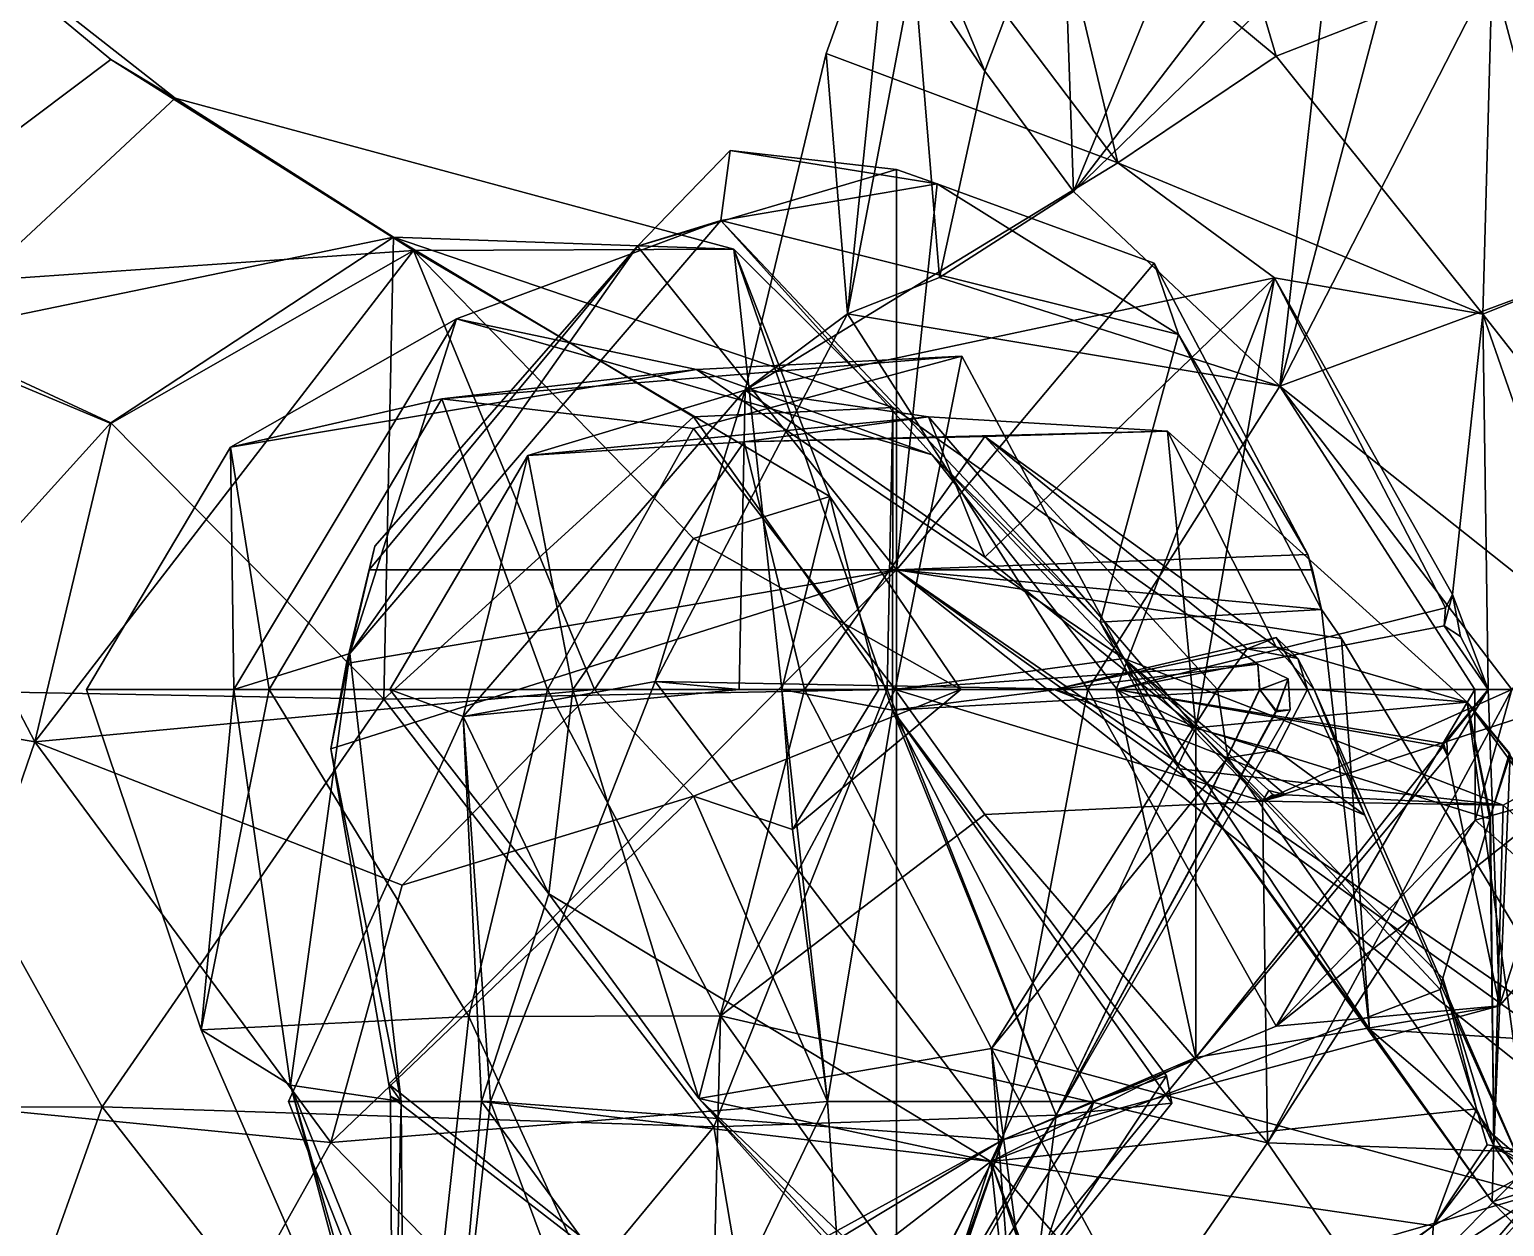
# Model space of a CAD drawing. Extents: x 290095 to 295679, y 4553756 to 4561441.
# Drawn here: x 293482.5 to 293546.3, y 4558527.3 to 4558579.1 of the extents above; entities that cross this region are included whole.
import ezdxf

# ---------------------------------------------------------------- set-up
doc = ezdxf.new("R2010")
doc.units = 0
doc.layers.add('Au_ppm_Pref_-_0_5', color=7, linetype='CONTINUOUS')

msp = doc.modelspace()

# ---------------------------------------------------------------- linework, layer by layer
at = {"layer": 'Au_ppm_Pref_-_0_5'}
for points in [[(293472.561, 4558567.709, 1865.444), (293474.813, 4558587.102, 1858.668), (293486.009, 4558577.813, 1862.153)], [(293486.009, 4558577.813, 1862.153), (293474.813, 4558587.102, 1858.668), (293488.792, 4558576.138, 1857.734)], [(293477.815, 4558565.903, 1854.321), (293488.792, 4558576.138, 1857.734), (293474.813, 4558587.102, 1858.668)], [(293519.858, 4558586.197, 1904.662), (293517.871, 4558566.807, 1902.013), (293516.951, 4558578.075, 1900.584)], [(293519.858, 4558586.197, 1904.662), (293516.951, 4558578.075, 1900.584), (293529.568, 4558573.348, 1899.754)], [(293519.858, 4558586.197, 1904.662), (293520.738, 4558581.857, 1906.523), (293517.871, 4558566.807, 1902.013)], [(293519.858, 4558586.197, 1904.662), (293529.568, 4558573.348, 1899.754), (293526.518, 4558586.197, 1905.245)], [(293520.738, 4558581.857, 1906.523), (293520.12, 4558586.197, 1908.261), (293523.807, 4558577.303, 1909.488)], [(293523.807, 4558577.303, 1909.488), (293520.12, 4558586.197, 1908.261), (293527.165, 4558586.197, 1912.463)], [(293523.807, 4558577.303, 1909.488), (293527.165, 4558586.197, 1912.463), (293527.641, 4558572.099, 1911.895)], [(293526.518, 4558586.197, 1905.245), (293529.568, 4558573.348, 1899.754), (293536.406, 4558577.964, 1903.328)], [(293533.989, 4558586.197, 1906.523), (293526.518, 4558586.197, 1905.245), (293536.406, 4558577.964, 1903.328)], [(293527.641, 4558572.099, 1911.895), (293527.165, 4558586.197, 1912.463), (293533.425, 4558586.197, 1913.868)], [(293527.641, 4558572.099, 1911.895), (293533.425, 4558586.197, 1913.868), (293536.406, 4558583.558, 1913.342)], [(293533.989, 4558586.197, 1906.523), (293536.406, 4558577.964, 1903.328), (293545.758, 4558581.604, 1906.523)], [(293536.571, 4558563.683, 1908.166), (293538.739, 4558582.897, 1912.463), (293542.542, 4558586.197, 1909.57)], [(293536.571, 4558563.683, 1908.166), (293542.542, 4558586.197, 1909.57), (293545.758, 4558581.604, 1906.523)], [(293538.739, 4558582.897, 1912.463), (293527.641, 4558572.099, 1911.895), (293536.406, 4558583.558, 1913.342)], [(293538.739, 4558582.897, 1912.463), (293536.571, 4558563.683, 1908.166), (293527.641, 4558572.099, 1911.895)], [(293520.738, 4558581.857, 1906.523), (293521.853, 4558568.379, 1906.523), (293517.871, 4558566.807, 1902.013)], [(293523.807, 4558577.303, 1909.488), (293521.853, 4558568.379, 1906.523), (293520.738, 4558581.857, 1906.523)], [(293545.758, 4558581.604, 1906.523), (293536.406, 4558577.964, 1903.328), (293545.347, 4558566.795, 1901.781)], [(293549.291, 4558568.379, 1906.523), (293536.571, 4558563.683, 1908.166), (293545.758, 4558581.604, 1906.523)], [(293549.291, 4558568.379, 1906.523), (293545.758, 4558581.604, 1906.523), (293545.347, 4558566.795, 1901.781)], [(293472.561, 4558567.709, 1865.444), (293486.009, 4558577.813, 1862.153), (293499.099, 4558569.557, 1865.549)], [(293486.009, 4558577.813, 1862.153), (293488.792, 4558576.138, 1857.734), (293499.099, 4558569.557, 1865.549)], [(293516.951, 4558578.075, 1900.584), (293513.442, 4558563.511, 1895.538), (293529.568, 4558573.348, 1899.754)], [(293516.951, 4558578.075, 1900.584), (293517.871, 4558566.807, 1902.013), (293513.442, 4558563.511, 1895.538)], [(293545.347, 4558566.795, 1901.781), (293536.406, 4558577.964, 1903.328), (293529.568, 4558573.348, 1899.754)], [(293523.807, 4558577.303, 1909.488), (293527.641, 4558572.099, 1911.895), (293521.853, 4558568.379, 1906.523)], [(293488.792, 4558576.138, 1857.734), (293477.815, 4558565.903, 1854.321), (293498.243, 4558570.124, 1852.746)], [(293488.792, 4558576.138, 1857.734), (293512.965, 4558569.606, 1859.128), (293499.099, 4558569.557, 1865.549)], [(293488.792, 4558576.138, 1857.734), (293498.243, 4558570.124, 1852.746), (293512.965, 4558569.606, 1859.128)], [(293512.799, 4558573.871, 1931.713), (293520, 4558573.052, 1932.848), (293508.792, 4558569.747, 1931.721)], [(293512.396, 4558570.855, 1929.814), (293512.799, 4558573.871, 1931.713), (293508.792, 4558569.747, 1931.721)], [(293512.799, 4558573.871, 1931.713), (293512.396, 4558570.855, 1929.814), (293521.75, 4558572.431, 1932.871)], [(293520, 4558573.052, 1932.848), (293512.799, 4558573.871, 1931.713), (293521.75, 4558572.431, 1932.871)], [(293529.568, 4558573.348, 1899.754), (293513.442, 4558563.511, 1895.538), (293536.335, 4558568.373, 1894.615)], [(293529.568, 4558573.348, 1899.754), (293536.335, 4558568.373, 1894.615), (293545.347, 4558566.795, 1901.781)], [(293520, 4558573.052, 1932.848), (293520, 4558555.745, 1935.267), (293508.792, 4558569.747, 1931.721)], [(293521.75, 4558572.431, 1932.871), (293520, 4558555.745, 1935.267), (293520, 4558573.052, 1932.848)], [(293512.396, 4558570.855, 1929.814), (293532.193, 4558565.924, 1931.449), (293521.75, 4558572.431, 1932.871)], [(293531.13, 4558569.002, 1933.006), (293520, 4558555.745, 1935.267), (293521.75, 4558572.431, 1932.871)], [(293521.75, 4558572.431, 1932.871), (293532.193, 4558565.924, 1931.449), (293531.13, 4558569.002, 1933.006)], [(293536.571, 4558563.683, 1908.166), (293521.853, 4558568.379, 1906.523), (293527.641, 4558572.099, 1911.895)], [(293496.358, 4558552.126, 1929.855), (293512.396, 4558570.855, 1929.814), (293508.792, 4558569.747, 1931.721)], [(293500.96, 4558566.601, 1924.857), (293512.396, 4558570.855, 1929.814), (293496.358, 4558552.126, 1929.855)], [(293521.532, 4558560.717, 1922.86), (293512.396, 4558570.855, 1929.814), (293500.96, 4558566.601, 1924.857)], [(293521.532, 4558560.717, 1922.86), (293528.805, 4558553.471, 1928.347), (293512.396, 4558570.855, 1929.814)], [(293528.805, 4558553.471, 1928.347), (293532.193, 4558565.924, 1931.449), (293512.396, 4558570.855, 1929.814)], [(293477.815, 4558565.903, 1854.321), (293486.009, 4558562.102, 1849.222), (293498.243, 4558570.124, 1852.746)], [(293498.243, 4558570.124, 1852.746), (293486.009, 4558562.102, 1849.222), (293497.825, 4558550.152, 1847.494)], [(293497.825, 4558550.152, 1847.494), (293511.208, 4558562.355, 1849.138), (293498.243, 4558570.124, 1852.746)], [(293519.837, 4558562.765, 1853.069), (293512.965, 4558569.606, 1859.128), (293498.243, 4558570.124, 1852.746)], [(293511.208, 4558562.355, 1849.138), (293519.837, 4558562.765, 1853.069), (293498.243, 4558570.124, 1852.746)], [(293472.561, 4558567.709, 1865.444), (293499.099, 4558569.557, 1865.549), (293486.009, 4558562.068, 1868.784)], [(293506.938, 4558550.561, 1866.961), (293482.724, 4558548.307, 1866.186), (293499.099, 4558569.557, 1865.549)], [(293486.009, 4558562.068, 1868.784), (293499.099, 4558569.557, 1865.549), (293482.724, 4558548.307, 1866.186)], [(293497.431, 4558556.765, 1931.926), (293496.358, 4558552.126, 1929.855), (293508.792, 4558569.747, 1931.721)], [(293497.431, 4558556.765, 1931.926), (293508.792, 4558569.747, 1931.721), (293497.182, 4558555.745, 1932.033)], [(293508.792, 4558569.747, 1931.721), (293520, 4558555.745, 1935.267), (293497.182, 4558555.745, 1932.033)], [(293517.117, 4558558.919, 1864.948), (293499.099, 4558569.557, 1865.549), (293512.965, 4558569.606, 1859.128)], [(293511.208, 4558557.09, 1867.124), (293506.938, 4558550.561, 1866.961), (293499.099, 4558569.557, 1865.549)], [(293517.117, 4558558.919, 1864.948), (293511.208, 4558557.09, 1867.124), (293499.099, 4558569.557, 1865.549)], [(293515.029, 4558550.561, 1863.147), (293517.117, 4558558.919, 1864.948), (293512.965, 4558569.606, 1859.128)], [(293515.029, 4558550.561, 1863.147), (293512.965, 4558569.606, 1859.128), (293519.819, 4558549.663, 1858.335)], [(293519.837, 4558562.765, 1853.069), (293519.819, 4558549.663, 1858.335), (293512.965, 4558569.606, 1859.128)], [(293537.785, 4558556.402, 1934.524), (293520, 4558555.745, 1935.267), (293531.13, 4558569.002, 1933.006)], [(293531.13, 4558569.002, 1933.006), (293532.193, 4558565.924, 1931.449), (293537.785, 4558556.402, 1934.524)], [(293513.442, 4558563.511, 1895.538), (293523.807, 4558556.293, 1892.734), (293536.335, 4558568.373, 1894.615)], [(293536.571, 4558563.683, 1908.166), (293517.871, 4558566.807, 1902.013), (293521.853, 4558568.379, 1906.523)], [(293523.807, 4558556.293, 1892.734), (293532.941, 4558548.911, 1889.042), (293536.335, 4558568.373, 1894.615)], [(293536.335, 4558568.373, 1894.615), (293529.496, 4558550.561, 1894.645), (293543.743, 4558554.102, 1895.932)], [(293529.496, 4558550.561, 1894.645), (293536.335, 4558568.373, 1894.615), (293532.941, 4558548.911, 1889.042)], [(293543.743, 4558554.102, 1895.932), (293544.041, 4558554.676, 1896.389), (293536.335, 4558568.373, 1894.615)], [(293544.041, 4558554.676, 1896.389), (293545.347, 4558566.795, 1901.781), (293536.335, 4558568.373, 1894.615)], [(293549.291, 4558568.379, 1906.523), (293549.005, 4558553.809, 1907.606), (293536.571, 4558563.683, 1908.166)], [(293549.291, 4558568.379, 1906.523), (293545.347, 4558566.795, 1901.781), (293549.005, 4558556.333, 1904.599)], [(293482.724, 4558548.307, 1866.186), (293471.701, 4558550.238, 1858.709), (293472.561, 4558567.709, 1865.444)], [(293482.724, 4558548.307, 1866.186), (293472.561, 4558567.709, 1865.444), (293486.009, 4558562.068, 1868.784)], [(293511.35, 4558564.403, 1918.372), (293500.96, 4558566.601, 1924.857), (293491.196, 4558561.044, 1918.402)], [(293491.196, 4558561.044, 1918.402), (293500.96, 4558566.601, 1924.857), (293491.335, 4558550.561, 1923.37)], [(293491.335, 4558550.561, 1923.37), (293500.96, 4558566.601, 1924.857), (293496.358, 4558552.126, 1929.855)], [(293511.35, 4558564.403, 1918.372), (293521.532, 4558560.717, 1922.86), (293500.96, 4558566.601, 1924.857)], [(293517.871, 4558566.807, 1902.013), (293528.266, 4558550.561, 1904.421), (293509.55, 4558550.907, 1900.899)], [(293513.442, 4558563.511, 1895.538), (293517.871, 4558566.807, 1902.013), (293509.55, 4558550.907, 1900.899)], [(293536.571, 4558563.683, 1908.166), (293528.266, 4558550.561, 1904.421), (293517.871, 4558566.807, 1902.013)], [(293545.582, 4558550.561, 1896.258), (293545.347, 4558566.795, 1901.781), (293544.041, 4558554.676, 1896.389)], [(293545.582, 4558550.561, 1896.258), (293558.087, 4558550.561, 1900.584), (293545.347, 4558566.795, 1901.781)], [(293549.005, 4558556.333, 1904.599), (293545.347, 4558566.795, 1901.781), (293558.087, 4558550.561, 1900.584)], [(293477.815, 4558565.903, 1854.321), (293475.584, 4558550.561, 1848.155), (293486.009, 4558562.102, 1849.222)], [(293528.805, 4558553.471, 1928.347), (293538.369, 4558554.027, 1934.752), (293532.193, 4558565.924, 1931.449)], [(293532.193, 4558565.924, 1931.449), (293538.369, 4558554.027, 1934.752), (293537.785, 4558556.402, 1934.524)], [(293500.332, 4558563.14, 1913.396), (293522.816, 4558564.983, 1913.127), (293511.35, 4558564.403, 1918.372)], [(293522.816, 4558564.983, 1913.127), (293500.332, 4558563.14, 1913.396), (293511.208, 4558561.851, 1908.699)], [(293519.931, 4558550.561, 1911.2), (293522.816, 4558564.983, 1913.127), (293511.208, 4558561.851, 1908.699)], [(293522.816, 4558564.983, 1913.127), (293529.832, 4558551.905, 1918.586), (293511.35, 4558564.403, 1918.372)], [(293522.816, 4558564.983, 1913.127), (293519.931, 4558550.561, 1911.2), (293529.832, 4558551.905, 1918.586)], [(293500.332, 4558563.14, 1913.396), (293511.35, 4558564.403, 1918.372), (293491.196, 4558561.044, 1918.402)], [(293529.832, 4558551.905, 1918.586), (293521.532, 4558560.717, 1922.86), (293511.35, 4558564.403, 1918.372)], [(293544.998, 4558550.561, 1906.523), (293528.266, 4558550.561, 1904.421), (293536.571, 4558563.683, 1908.166)], [(293544.998, 4558550.561, 1906.523), (293536.571, 4558563.683, 1908.166), (293546.602, 4558550.561, 1907.656)], [(293549.005, 4558553.809, 1907.606), (293546.602, 4558550.561, 1907.656), (293536.571, 4558563.683, 1908.166)], [(293500.332, 4558563.14, 1913.396), (293491.196, 4558561.044, 1918.402), (293492.863, 4558550.561, 1913.63)], [(293500.332, 4558563.14, 1913.396), (293492.863, 4558550.561, 1913.63), (293504.901, 4558550.561, 1909.489)], [(293500.332, 4558563.14, 1913.396), (293504.901, 4558550.561, 1909.489), (293511.208, 4558561.851, 1908.699)], [(293513.442, 4558563.511, 1895.538), (293501.255, 4558549.396, 1893.785), (293504.051, 4558560.682, 1888.705)], [(293513.442, 4558563.511, 1895.538), (293513.191, 4558550.561, 1894.645), (293501.255, 4558549.396, 1893.785)], [(293513.442, 4558563.511, 1895.538), (293504.051, 4558560.682, 1888.705), (293521.384, 4558562.362, 1887.842)], [(293513.442, 4558563.511, 1895.538), (293509.55, 4558550.907, 1900.899), (293513.191, 4558550.561, 1894.645)], [(293513.442, 4558563.511, 1895.538), (293521.384, 4558562.362, 1887.842), (293523.807, 4558556.293, 1892.734)], [(293519.837, 4558562.765, 1853.069), (293511.208, 4558562.355, 1849.138), (293519.595, 4558550.561, 1849.115)], [(293519.595, 4558550.561, 1849.115), (293535.626, 4558551.665, 1853.069), (293519.837, 4558562.765, 1853.069)], [(293519.819, 4558549.663, 1858.335), (293519.837, 4558562.765, 1853.069), (293535.626, 4558551.665, 1853.069)], [(293486.009, 4558562.102, 1849.222), (293475.584, 4558550.561, 1848.155), (293497.825, 4558550.152, 1847.494)], [(293511.208, 4558562.355, 1849.138), (293497.825, 4558550.152, 1847.494), (293519.595, 4558550.561, 1849.115)], [(293521.384, 4558562.362, 1887.842), (293504.051, 4558560.682, 1888.705), (293513.403, 4558561.271, 1884.1)], [(293519.931, 4558550.561, 1911.2), (293511.208, 4558561.851, 1908.699), (293504.901, 4558550.561, 1909.489)], [(293521.384, 4558562.362, 1887.842), (293513.403, 4558561.271, 1884.1), (293531.71, 4558561.737, 1882.766)], [(293532.941, 4558548.911, 1889.042), (293523.807, 4558556.293, 1892.734), (293521.384, 4558562.362, 1887.842)], [(293532.941, 4558548.911, 1889.042), (293521.384, 4558562.362, 1887.842), (293531.71, 4558561.737, 1882.766)], [(293504.051, 4558560.682, 1888.705), (293505.989, 4558550.561, 1884.127), (293513.403, 4558561.271, 1884.1)], [(293516.013, 4558550.561, 1879.092), (293513.403, 4558561.271, 1884.1), (293505.989, 4558550.561, 1884.127)], [(293531.71, 4558561.737, 1882.766), (293513.403, 4558561.271, 1884.1), (293523.807, 4558561.502, 1879.119)], [(293516.013, 4558550.561, 1879.092), (293523.807, 4558561.502, 1879.119), (293513.403, 4558561.271, 1884.1)], [(293533.871, 4558550.561, 1876.827), (293523.807, 4558561.502, 1879.119), (293516.013, 4558550.561, 1879.092)], [(293523.807, 4558561.502, 1879.119), (293536.406, 4558552.413, 1877.444), (293531.71, 4558561.737, 1882.766)], [(293533.871, 4558550.561, 1876.827), (293535.161, 4558552.323, 1876.827), (293523.807, 4558561.502, 1879.119)], [(293523.807, 4558561.502, 1879.119), (293535.161, 4558552.323, 1876.827), (293536.406, 4558552.413, 1877.444)], [(293532.941, 4558548.911, 1889.042), (293531.71, 4558561.737, 1882.766), (293544.671, 4558550.022, 1882.766)], [(293544.671, 4558550.022, 1882.766), (293531.71, 4558561.737, 1882.766), (293536.406, 4558552.413, 1877.444)], [(293492.863, 4558550.561, 1913.63), (293491.196, 4558561.044, 1918.402), (293484.958, 4558550.561, 1918.402)], [(293484.958, 4558550.561, 1918.402), (293491.196, 4558561.044, 1918.402), (293491.335, 4558550.561, 1923.37)], [(293501.255, 4558549.396, 1893.785), (293498.087, 4558550.561, 1888.705), (293504.051, 4558560.682, 1888.705)], [(293504.051, 4558560.682, 1888.705), (293498.087, 4558550.561, 1888.705), (293505.989, 4558550.561, 1884.127)], [(293521.532, 4558560.717, 1922.86), (293529.832, 4558551.905, 1918.586), (293532.252, 4558547.127, 1923.712)], [(293532.252, 4558547.127, 1923.712), (293528.805, 4558553.471, 1928.347), (293521.532, 4558560.717, 1922.86)], [(293517.117, 4558558.919, 1864.948), (293522.77, 4558550.561, 1870.399), (293511.208, 4558557.09, 1867.124)], [(293519.236, 4558550.561, 1864.948), (293517.117, 4558558.919, 1864.948), (293515.029, 4558550.561, 1863.147)], [(293517.117, 4558558.919, 1864.948), (293519.236, 4558550.561, 1864.948), (293522.77, 4558550.561, 1870.399)], [(293497.182, 4558555.745, 1932.033), (293496.209, 4558551.689, 1931.636), (293497.431, 4558556.765, 1931.926)], [(293496.209, 4558551.689, 1931.636), (293496.358, 4558552.126, 1929.855), (293497.431, 4558556.765, 1931.926)], [(293522.77, 4558550.561, 1870.399), (293506.938, 4558550.561, 1866.961), (293511.208, 4558557.09, 1867.124)], [(293537.785, 4558556.402, 1934.524), (293537.979, 4558555.745, 1934.608), (293520, 4558555.745, 1935.267)], [(293537.785, 4558556.402, 1934.524), (293538.369, 4558554.027, 1934.752), (293537.979, 4558555.745, 1934.608)], [(293498.039, 4558533.49, 1930.732), (293495.523, 4558548, 1931.303), (293520, 4558555.745, 1935.267)], [(293520, 4558555.745, 1935.267), (293495.523, 4558548, 1931.303), (293496.209, 4558551.689, 1931.636)], [(293520, 4558555.745, 1935.267), (293496.209, 4558551.689, 1931.636), (293497.182, 4558555.745, 1932.033)], [(293498.039, 4558533.49, 1930.732), (293520, 4558555.745, 1935.267), (293520, 4558516.06, 1932.731)], [(293520, 4558555.745, 1935.267), (293564.62, 4558520.33, 1936.884), (293520, 4558516.06, 1932.731)], [(293520, 4558555.745, 1935.267), (293537.979, 4558555.745, 1934.608), (293538.369, 4558554.027, 1934.752)], [(293520, 4558555.745, 1935.267), (293538.369, 4558554.027, 1934.752), (293539.244, 4558552.777, 1934.835)], [(293520, 4558555.745, 1935.267), (293539.244, 4558552.777, 1934.835), (293549.742, 4558535.277, 1936.057)], [(293549.742, 4558535.277, 1936.057), (293553.67, 4558531.554, 1936.255), (293520, 4558555.745, 1935.267)], [(293564.62, 4558520.33, 1936.884), (293520, 4558555.745, 1935.267), (293553.67, 4558531.554, 1936.255)], [(293543.672, 4558553.321, 1895.956), (293543.743, 4558554.102, 1895.932), (293529.496, 4558550.561, 1894.645)], [(293535.818, 4558545.729, 1913.326), (293561.898, 4558554.185, 1912.936), (293546.23, 4558545.56, 1918.043)], [(293561.898, 4558554.185, 1912.936), (293535.818, 4558545.729, 1913.326), (293546.602, 4558550.561, 1907.656)], [(293543.672, 4558553.321, 1895.956), (293544.041, 4558554.676, 1896.389), (293543.743, 4558554.102, 1895.932)], [(293543.672, 4558553.321, 1895.956), (293544.392, 4558552.854, 1896.047), (293544.041, 4558554.676, 1896.389)], [(293544.392, 4558552.854, 1896.047), (293545.582, 4558550.561, 1896.258), (293544.041, 4558554.676, 1896.389)], [(293546.23, 4558545.56, 1918.043), (293561.898, 4558554.185, 1912.936), (293560.467, 4558532.983, 1918.097)], [(293540.443, 4558535.868, 1929.077), (293538.369, 4558554.027, 1934.752), (293528.805, 4558553.471, 1928.347)], [(293540.443, 4558535.868, 1929.077), (293528.805, 4558553.471, 1928.347), (293532.252, 4558547.127, 1923.712)], [(293540.443, 4558535.868, 1929.077), (293539.244, 4558552.777, 1934.835), (293538.369, 4558554.027, 1934.752)], [(293545.582, 4558550.561, 1896.258), (293543.672, 4558553.321, 1895.956), (293529.496, 4558550.561, 1894.645)], [(293545.582, 4558550.561, 1896.258), (293544.392, 4558552.854, 1896.047), (293543.672, 4558553.321, 1895.956)], [(293535.161, 4558552.323, 1876.827), (293526.805, 4558550.561, 1872.3), (293536.406, 4558552.806, 1876.078)], [(293536.406, 4558552.806, 1876.078), (293526.805, 4558550.561, 1872.3), (293537.769, 4558550.561, 1876.184)], [(293533.871, 4558550.561, 1876.827), (293526.805, 4558550.561, 1872.3), (293535.161, 4558552.323, 1876.827)], [(293537.353, 4558551.899, 1876.827), (293535.161, 4558552.323, 1876.827), (293536.406, 4558552.806, 1876.078)], [(293536.406, 4558552.413, 1877.444), (293535.161, 4558552.323, 1876.827), (293537.353, 4558551.899, 1876.827)], [(293537.353, 4558551.899, 1876.827), (293536.406, 4558552.806, 1876.078), (293537.769, 4558550.561, 1876.184)], [(293544.671, 4558550.022, 1882.766), (293536.406, 4558552.413, 1877.444), (293538.057, 4558550.561, 1877.605)], [(293538.057, 4558550.561, 1877.605), (293536.406, 4558552.413, 1877.444), (293537.353, 4558551.899, 1876.827)], [(293539.244, 4558552.777, 1934.835), (293540.443, 4558535.868, 1929.077), (293549.742, 4558535.277, 1936.057)], [(293493.792, 4558533.452, 1924.137), (293491.335, 4558550.561, 1923.37), (293496.358, 4558552.126, 1929.855)], [(293493.792, 4558533.452, 1924.137), (293496.358, 4558552.126, 1929.855), (293498.576, 4558532.743, 1930.281)], [(293498.576, 4558532.743, 1930.281), (293496.358, 4558552.126, 1929.855), (293495.523, 4558548, 1931.303)], [(293495.523, 4558548, 1931.303), (293496.358, 4558552.126, 1929.855), (293496.209, 4558551.689, 1931.636)], [(293519.595, 4558550.561, 1849.115), (293535.688, 4558550.561, 1852.731), (293535.626, 4558551.665, 1853.069)], [(293519.819, 4558549.663, 1858.335), (293535.626, 4558551.665, 1853.069), (293535.706, 4558550.561, 1853.399)], [(293519.931, 4558550.561, 1911.2), (293535.818, 4558545.729, 1913.326), (293529.832, 4558551.905, 1918.586)], [(293529.832, 4558551.905, 1918.586), (293536.097, 4558546.192, 1914.065), (293536.812, 4558546.009, 1914.164)], [(293529.832, 4558551.905, 1918.586), (293536.812, 4558546.009, 1914.164), (293546.23, 4558545.56, 1918.043)], [(293529.832, 4558551.905, 1918.586), (293535.818, 4558545.729, 1913.326), (293536.097, 4558546.192, 1914.065)], [(293546.23, 4558545.56, 1918.043), (293532.252, 4558547.127, 1923.712), (293529.832, 4558551.905, 1918.586)], [(293535.706, 4558550.561, 1853.399), (293535.626, 4558551.665, 1853.069), (293536.937, 4558551.03, 1853.05)], [(293535.626, 4558551.665, 1853.069), (293535.688, 4558550.561, 1852.731), (293536.937, 4558551.03, 1853.05)], [(293538.057, 4558550.561, 1877.605), (293537.353, 4558551.899, 1876.827), (293538.05, 4558550.561, 1876.827)], [(293538.05, 4558550.561, 1876.827), (293537.353, 4558551.899, 1876.827), (293537.769, 4558550.561, 1876.184)], [(293502.441, 4558532.743, 1898.777), (293501.255, 4558549.396, 1893.785), (293509.55, 4558550.907, 1900.899)], [(293501.255, 4558549.396, 1893.785), (293513.191, 4558550.561, 1894.645), (293509.55, 4558550.907, 1900.899)], [(293502.441, 4558532.743, 1898.777), (293509.55, 4558550.907, 1900.899), (293524.594, 4558531.08, 1901.453)], [(293528.266, 4558550.561, 1904.421), (293524.594, 4558531.08, 1901.453), (293509.55, 4558550.907, 1900.899)], [(293536.937, 4558551.03, 1853.05), (293535.688, 4558550.561, 1852.731), (293536.406, 4558549.659, 1852.769)], [(293535.706, 4558550.561, 1853.399), (293536.937, 4558551.03, 1853.05), (293536.406, 4558549.595, 1853.391)], [(293536.406, 4558549.595, 1853.391), (293536.937, 4558551.03, 1853.05), (293537.021, 4558549.691, 1853.069)], [(293537.021, 4558549.691, 1853.069), (293536.937, 4558551.03, 1853.05), (293536.406, 4558549.659, 1852.769)], [(293485.636, 4558532.513, 1846.821), (293475.584, 4558550.561, 1848.155), (293475.576, 4558532.483, 1852.588)], [(293497.825, 4558550.152, 1847.494), (293475.584, 4558550.561, 1848.155), (293485.636, 4558532.513, 1846.821)], [(293506.938, 4558550.561, 1866.961), (293498.609, 4558542.098, 1868.066), (293482.724, 4558548.307, 1866.186)], [(293492.863, 4558550.561, 1913.63), (293484.958, 4558550.561, 1918.402), (293489.922, 4558535.847, 1918.402)], [(293489.922, 4558535.847, 1918.402), (293484.958, 4558550.561, 1918.402), (293491.335, 4558550.561, 1923.37)], [(293501.492, 4558536.421, 1913.388), (293492.863, 4558550.561, 1913.63), (293489.922, 4558535.847, 1918.402)], [(293489.922, 4558535.847, 1918.402), (293491.335, 4558550.561, 1923.37), (293493.792, 4558533.452, 1924.137)], [(293492.863, 4558550.561, 1913.63), (293501.492, 4558536.421, 1913.388), (293504.901, 4558550.561, 1909.489)], [(293519.595, 4558550.561, 1849.115), (293497.825, 4558550.152, 1847.494), (293512.093, 4558531.643, 1848.89)], [(293501.255, 4558549.396, 1893.785), (293504.959, 4558541.724, 1888.705), (293498.087, 4558550.561, 1888.705)], [(293498.087, 4558550.561, 1888.705), (293504.959, 4558541.724, 1888.705), (293505.989, 4558550.561, 1884.127)], [(293511.208, 4558545.956, 1866.483), (293498.609, 4558542.098, 1868.066), (293506.938, 4558550.561, 1866.961)], [(293501.492, 4558536.421, 1913.388), (293512.385, 4558536.455, 1908.316), (293504.901, 4558550.561, 1909.489)], [(293519.931, 4558550.561, 1911.2), (293504.901, 4558550.561, 1909.489), (293512.385, 4558536.455, 1908.316)], [(293504.959, 4558541.724, 1888.705), (293511.438, 4558532.872, 1882.878), (293505.989, 4558550.561, 1884.127)], [(293516.013, 4558550.561, 1879.092), (293505.989, 4558550.561, 1884.127), (293511.438, 4558532.872, 1882.878)], [(293511.208, 4558545.956, 1866.483), (293506.938, 4558550.561, 1866.961), (293522.77, 4558550.561, 1870.399)], [(293515.489, 4558544.507, 1864.948), (293511.208, 4558545.956, 1866.483), (293522.77, 4558550.561, 1870.399)], [(293516.013, 4558550.561, 1879.092), (293511.438, 4558532.872, 1882.878), (293524.1, 4558535.037, 1877.729)], [(293526.903, 4558532.147, 1853.115), (293519.595, 4558550.561, 1849.115), (293512.093, 4558531.643, 1848.89)], [(293523.807, 4558545.158, 1908.324), (293519.931, 4558550.561, 1911.2), (293512.385, 4558536.455, 1908.316)], [(293515.029, 4558550.561, 1863.147), (293519.819, 4558549.663, 1858.335), (293517.01, 4558532.743, 1864.559)], [(293515.029, 4558550.561, 1863.147), (293517.01, 4558532.743, 1864.559), (293515.489, 4558544.507, 1864.948)], [(293515.489, 4558544.507, 1864.948), (293519.236, 4558550.561, 1864.948), (293515.029, 4558550.561, 1863.147)], [(293519.236, 4558550.561, 1864.948), (293515.489, 4558544.507, 1864.948), (293522.77, 4558550.561, 1870.399)], [(293533.871, 4558550.561, 1876.827), (293516.013, 4558550.561, 1879.092), (293524.1, 4558535.037, 1877.729)], [(293519.595, 4558550.561, 1849.115), (293526.903, 4558532.147, 1853.115), (293535.688, 4558550.561, 1852.731)], [(293519.819, 4558549.663, 1858.335), (293535.706, 4558550.561, 1853.399), (293526.903, 4558532.147, 1853.115)], [(293523.807, 4558545.158, 1908.324), (293535.818, 4558545.729, 1913.326), (293519.931, 4558550.561, 1911.2)], [(293533.871, 4558550.561, 1876.827), (293524.1, 4558535.037, 1877.729), (293534.316, 4558547.605, 1876.827)], [(293528.266, 4558550.561, 1904.421), (293536.406, 4558535.997, 1905.438), (293524.594, 4558531.08, 1901.453)], [(293533.871, 4558550.561, 1876.827), (293534.316, 4558547.605, 1876.827), (293526.805, 4558550.561, 1872.3)], [(293534.316, 4558547.605, 1876.827), (293536.406, 4558547.938, 1875.952), (293526.805, 4558550.561, 1872.3)], [(293537.769, 4558550.561, 1876.184), (293526.805, 4558550.561, 1872.3), (293536.406, 4558547.938, 1875.952)], [(293535.706, 4558550.561, 1853.399), (293536.406, 4558549.595, 1853.391), (293526.903, 4558532.147, 1853.115)], [(293535.688, 4558550.561, 1852.731), (293526.903, 4558532.147, 1853.115), (293536.406, 4558549.659, 1852.769)], [(293544.998, 4558550.561, 1906.523), (293536.406, 4558535.997, 1905.438), (293528.266, 4558550.561, 1904.421)], [(293543.615, 4558548.085, 1895.993), (293543.654, 4558548.234, 1896.001), (293529.496, 4558550.561, 1894.645)], [(293543.615, 4558548.085, 1895.993), (293529.496, 4558550.561, 1894.645), (293532.938, 4558534.642, 1894.552)], [(293545.582, 4558550.561, 1896.258), (293529.496, 4558550.561, 1894.645), (293543.654, 4558548.234, 1896.001)], [(293529.496, 4558550.561, 1894.645), (293532.941, 4558548.911, 1889.042), (293532.938, 4558534.642, 1894.552)], [(293546.602, 4558550.561, 1907.656), (293535.818, 4558545.729, 1913.326), (293536.042, 4558530.957, 1907.544)], [(293546.602, 4558550.561, 1907.656), (293536.042, 4558530.957, 1907.544), (293545.015, 4558544.918, 1906.523)], [(293544.998, 4558550.561, 1906.523), (293545.015, 4558544.918, 1906.523), (293536.406, 4558535.997, 1905.438)], [(293540.252, 4558545.122, 1876.827), (293537.769, 4558550.561, 1876.184), (293536.406, 4558547.938, 1875.952)], [(293540.252, 4558545.122, 1876.827), (293538.05, 4558550.561, 1876.827), (293537.769, 4558550.561, 1876.184)], [(293538.057, 4558550.561, 1877.605), (293538.05, 4558550.561, 1876.827), (293540.252, 4558545.122, 1876.827)], [(293547.584, 4558528.722, 1877.582), (293544.671, 4558550.022, 1882.766), (293538.057, 4558550.561, 1877.605)], [(293547.584, 4558528.722, 1877.582), (293538.057, 4558550.561, 1877.605), (293540.252, 4558545.122, 1876.827)], [(293545.582, 4558550.561, 1896.258), (293543.654, 4558548.234, 1896.001), (293543.799, 4558548.316, 1896.018)], [(293545.582, 4558550.561, 1896.258), (293543.799, 4558548.316, 1896.018), (293543.827, 4558547.687, 1896.219)], [(293545.582, 4558550.561, 1896.258), (293543.827, 4558547.687, 1896.219), (293546.078, 4558536.883, 1900.584)], [(293544.998, 4558550.561, 1906.523), (293546.602, 4558550.561, 1907.656), (293545.015, 4558544.918, 1906.523)], [(293545.582, 4558550.561, 1896.258), (293546.078, 4558536.883, 1900.584), (293558.087, 4558550.561, 1900.584)], [(293549.005, 4558546.019, 1905.009), (293558.087, 4558550.561, 1900.584), (293546.078, 4558536.883, 1900.584)], [(293477.381, 4558532.743, 1863.076), (293471.701, 4558550.238, 1858.709), (293482.724, 4558548.307, 1866.186)], [(293497.825, 4558550.152, 1847.494), (293485.636, 4558532.513, 1846.821), (293512.093, 4558531.643, 1848.89)], [(293517.01, 4558532.743, 1864.559), (293519.819, 4558549.663, 1858.335), (293528.523, 4558532.743, 1860.438)], [(293528.523, 4558532.743, 1860.438), (293519.819, 4558549.663, 1858.335), (293531.677, 4558533.858, 1858.964)], [(293531.677, 4558533.858, 1858.964), (293519.819, 4558549.663, 1858.335), (293531.897, 4558532.678, 1858.361)], [(293531.897, 4558532.678, 1858.361), (293519.819, 4558549.663, 1858.335), (293526.903, 4558532.147, 1853.115)], [(293537.021, 4558549.691, 1853.069), (293526.903, 4558532.147, 1853.115), (293536.406, 4558549.595, 1853.391)], [(293536.406, 4558549.659, 1852.769), (293526.903, 4558532.147, 1853.115), (293537.021, 4558549.691, 1853.069)], [(293545.654, 4558544.972, 1884.368), (293532.941, 4558548.911, 1889.042), (293544.671, 4558550.022, 1882.766)], [(293544.671, 4558550.022, 1882.766), (293547.584, 4558528.722, 1877.582), (293549.864, 4558542.932, 1882.525)], [(293544.671, 4558550.022, 1882.766), (293546.501, 4558547.815, 1882.766), (293546.5, 4558547.81, 1882.769)], [(293546.54, 4558547.721, 1882.752), (293544.671, 4558550.022, 1882.766), (293549.864, 4558542.932, 1882.525)], [(293546.501, 4558547.815, 1882.766), (293544.671, 4558550.022, 1882.766), (293546.54, 4558547.721, 1882.752)], [(293545.654, 4558544.972, 1884.368), (293544.671, 4558550.022, 1882.766), (293545.689, 4558545.092, 1884.3)], [(293545.689, 4558545.092, 1884.3), (293544.671, 4558550.022, 1882.766), (293546.5, 4558547.81, 1882.769)], [(293493.705, 4558532.743, 1894.645), (293501.255, 4558549.396, 1893.785), (293502.441, 4558532.743, 1898.777)], [(293501.255, 4558549.396, 1893.785), (293493.705, 4558532.743, 1894.645), (293502.047, 4558532.743, 1890.326)], [(293501.255, 4558549.396, 1893.785), (293502.047, 4558532.743, 1890.326), (293504.959, 4558541.724, 1888.705)], [(293543.507, 4558537.592, 1888.486), (293524.076, 4558530.154, 1888.79), (293532.941, 4558548.911, 1889.042)], [(293532.938, 4558534.642, 1894.552), (293532.941, 4558548.911, 1889.042), (293524.076, 4558530.154, 1888.79)], [(293543.507, 4558537.592, 1888.486), (293532.941, 4558548.911, 1889.042), (293543.627, 4558538.081, 1888.224)], [(293545.654, 4558544.972, 1884.368), (293543.627, 4558538.081, 1888.224), (293532.941, 4558548.911, 1889.042)], [(293477.381, 4558532.743, 1863.076), (293482.724, 4558548.307, 1866.186), (293495.527, 4558530.972, 1866.825)], [(293495.527, 4558530.972, 1866.825), (293482.724, 4558548.307, 1866.186), (293498.609, 4558542.098, 1868.066)], [(293498.039, 4558533.49, 1930.732), (293498.576, 4558532.743, 1930.281), (293495.523, 4558548, 1931.303)], [(293543.827, 4558547.687, 1896.219), (293543.615, 4558548.085, 1895.993), (293532.938, 4558534.642, 1894.552)], [(293534.316, 4558547.605, 1876.827), (293540.252, 4558545.122, 1876.827), (293536.406, 4558547.938, 1875.952)], [(293543.827, 4558547.687, 1896.219), (293543.654, 4558548.234, 1896.001), (293543.615, 4558548.085, 1895.993)], [(293543.654, 4558548.234, 1896.001), (293543.827, 4558547.687, 1896.219), (293543.799, 4558548.316, 1896.018)], [(293546.54, 4558547.721, 1882.752), (293545.689, 4558545.092, 1884.3), (293546.5, 4558547.81, 1882.769)], [(293546.54, 4558547.721, 1882.752), (293545.828, 4558530.829, 1887.995), (293545.689, 4558545.092, 1884.3)], [(293553.494, 4558529.434, 1884.673), (293545.828, 4558530.829, 1887.995), (293546.54, 4558547.721, 1882.752)], [(293547.584, 4558528.722, 1877.582), (293534.316, 4558547.605, 1876.827), (293524.1, 4558535.037, 1877.729)], [(293545.758, 4558528.41, 1923.971), (293540.443, 4558535.868, 1929.077), (293532.252, 4558547.127, 1923.712)], [(293545.758, 4558528.41, 1923.971), (293532.252, 4558547.127, 1923.712), (293546.23, 4558545.56, 1918.043)], [(293532.938, 4558534.642, 1894.552), (293546.078, 4558536.883, 1900.584), (293543.827, 4558547.687, 1896.219)], [(293547.584, 4558528.722, 1877.582), (293540.252, 4558545.122, 1876.827), (293534.316, 4558547.605, 1876.827)], [(293511.208, 4558545.956, 1866.483), (293495.527, 4558530.972, 1866.825), (293498.609, 4558542.098, 1868.066)], [(293511.208, 4558545.956, 1866.483), (293517.01, 4558532.743, 1864.559), (293495.527, 4558530.972, 1866.825)], [(293511.208, 4558545.956, 1866.483), (293515.489, 4558544.507, 1864.948), (293517.01, 4558532.743, 1864.559)], [(293536.097, 4558546.192, 1914.065), (293535.818, 4558545.729, 1913.326), (293536.275, 4558546.014, 1913.916)], [(293536.275, 4558546.014, 1913.916), (293535.818, 4558545.729, 1913.326), (293536.435, 4558545.997, 1913.97)], [(293536.812, 4558546.009, 1914.164), (293536.435, 4558545.997, 1913.97), (293535.818, 4558545.729, 1913.326)], [(293536.812, 4558546.009, 1914.164), (293535.818, 4558545.729, 1913.326), (293546.23, 4558545.56, 1918.043)], [(293536.097, 4558546.192, 1914.065), (293536.275, 4558546.014, 1913.916), (293536.406, 4558545.887, 1914.02)], [(293536.812, 4558546.009, 1914.164), (293536.097, 4558546.192, 1914.065), (293536.406, 4558545.887, 1914.02)], [(293536.275, 4558546.014, 1913.916), (293536.435, 4558545.997, 1913.97), (293536.406, 4558545.887, 1914.02)], [(293549.005, 4558546.019, 1905.009), (293546.078, 4558536.883, 1900.584), (293536.406, 4558535.997, 1905.438)], [(293549.005, 4558546.019, 1905.009), (293536.406, 4558535.997, 1905.438), (293545.015, 4558544.918, 1906.523)], [(293536.435, 4558545.997, 1913.97), (293536.812, 4558546.009, 1914.164), (293536.406, 4558545.887, 1914.02)], [(293549.005, 4558546.019, 1905.009), (293545.015, 4558544.918, 1906.523), (293561.776, 4558530.027, 1905.592)], [(293523.807, 4558545.158, 1908.324), (293536.042, 4558530.957, 1907.544), (293535.818, 4558545.729, 1913.326)], [(293545.758, 4558528.41, 1923.971), (293546.23, 4558545.56, 1918.043), (293560.467, 4558532.983, 1918.097)], [(293523.807, 4558545.158, 1908.324), (293512.385, 4558536.455, 1908.316), (293536.042, 4558530.957, 1907.544)], [(293536.042, 4558530.957, 1907.544), (293561.776, 4558530.027, 1905.592), (293545.015, 4558544.918, 1906.523)], [(293545.828, 4558530.829, 1887.995), (293543.627, 4558538.081, 1888.224), (293545.654, 4558544.972, 1884.368)], [(293545.689, 4558545.092, 1884.3), (293545.828, 4558530.829, 1887.995), (293545.654, 4558544.972, 1884.368)], [(293502.047, 4558532.743, 1890.326), (293524.076, 4558530.154, 1888.79), (293504.959, 4558541.724, 1888.705)], [(293511.438, 4558532.872, 1882.878), (293504.959, 4558541.724, 1888.705), (293524.076, 4558530.154, 1888.79)], [(293545.084, 4558532.424, 1888.314), (293524.076, 4558530.154, 1888.79), (293543.507, 4558537.592, 1888.486)], [(293543.507, 4558537.592, 1888.486), (293543.627, 4558538.081, 1888.224), (293545.084, 4558532.424, 1888.314)], [(293545.084, 4558532.424, 1888.314), (293543.627, 4558538.081, 1888.224), (293545.828, 4558530.829, 1887.995)], [(293546.078, 4558536.883, 1900.584), (293524.594, 4558531.08, 1901.453), (293536.406, 4558535.997, 1905.438)], [(293532.938, 4558534.642, 1894.552), (293524.594, 4558531.08, 1901.453), (293546.078, 4558536.883, 1900.584)], [(293501.492, 4558536.421, 1913.388), (293489.922, 4558535.847, 1918.402), (293499.12, 4558514.752, 1918.53)], [(293501.492, 4558536.421, 1913.388), (293499.12, 4558514.752, 1918.53), (293511.819, 4558513.835, 1913.018)], [(293512.385, 4558536.455, 1908.316), (293501.492, 4558536.421, 1913.388), (293511.819, 4558513.835, 1913.018)], [(293512.385, 4558536.455, 1908.316), (293511.819, 4558513.835, 1913.018), (293526.335, 4558516.855, 1908.358)], [(293512.385, 4558536.455, 1908.316), (293526.335, 4558516.855, 1908.358), (293536.042, 4558530.957, 1907.544)], [(293499.12, 4558514.752, 1918.53), (293489.922, 4558535.847, 1918.402), (293493.792, 4558533.452, 1924.137)], [(293549.742, 4558535.277, 1936.057), (293540.443, 4558535.868, 1929.077), (293555.015, 4558523.424, 1930.281)], [(293545.758, 4558528.41, 1923.971), (293555.015, 4558523.424, 1930.281), (293540.443, 4558535.868, 1929.077)], [(293524.1, 4558535.037, 1877.729), (293511.438, 4558532.872, 1882.878), (293525.265, 4558519.664, 1882.082)], [(293524.1, 4558535.037, 1877.729), (293525.265, 4558519.664, 1882.082), (293525.919, 4558521.513, 1880.934)], [(293524.1, 4558535.037, 1877.729), (293525.919, 4558521.513, 1880.934), (293530.185, 4558523.722, 1876.827)], [(293547.584, 4558528.722, 1877.582), (293524.1, 4558535.037, 1877.729), (293530.185, 4558523.722, 1876.827)], [(293532.938, 4558534.642, 1894.552), (293520.591, 4558519.473, 1894.645), (293524.594, 4558531.08, 1901.453)], [(293524.076, 4558530.154, 1888.79), (293520.591, 4558519.473, 1894.645), (293532.938, 4558534.642, 1894.552)], [(293526.047, 4558525.363, 1859.009), (293528.523, 4558532.743, 1860.438), (293531.677, 4558533.858, 1858.964)], [(293526.047, 4558525.363, 1859.009), (293531.677, 4558533.858, 1858.964), (293531.897, 4558532.678, 1858.361)], [(293502.816, 4558511.065, 1924.341), (293493.792, 4558533.452, 1924.137), (293498.702, 4558515.013, 1930.289)], [(293493.792, 4558533.452, 1924.137), (293502.816, 4558511.065, 1924.341), (293499.12, 4558514.752, 1918.53)], [(293498.702, 4558515.013, 1930.289), (293493.792, 4558533.452, 1924.137), (293498.576, 4558532.743, 1930.281)], [(293498.039, 4558533.49, 1930.732), (293520, 4558516.06, 1932.731), (293498.104, 4558532.971, 1930.739)], [(293498.104, 4558532.971, 1930.739), (293498.576, 4558532.743, 1930.281), (293498.039, 4558533.49, 1930.732)], [(293475.576, 4558532.483, 1852.588), (293479.37, 4558514.925, 1849.94), (293485.636, 4558532.513, 1846.821)], [(293477.441, 4558515.961, 1858.265), (293477.381, 4558532.743, 1863.076), (293488.047, 4558517.639, 1864.271)], [(293488.047, 4558517.639, 1864.271), (293477.381, 4558532.743, 1863.076), (293495.527, 4558530.972, 1866.825)], [(293498.836, 4558515.601, 1848.97), (293485.636, 4558532.513, 1846.821), (293479.37, 4558514.925, 1849.94)], [(293512.093, 4558531.643, 1848.89), (293485.636, 4558532.513, 1846.821), (293498.836, 4558515.601, 1848.97)], [(293500.482, 4558515.526, 1895.327), (293493.705, 4558532.743, 1894.645), (293502.441, 4558532.743, 1898.777)], [(293493.705, 4558532.743, 1894.645), (293500.482, 4558515.526, 1895.327), (293502.047, 4558532.743, 1890.326)], [(293517.01, 4558532.743, 1864.559), (293509.4, 4558516.861, 1864.512), (293495.527, 4558530.972, 1866.825)], [(293498.104, 4558532.971, 1930.739), (293520, 4558516.06, 1932.731), (293498.205, 4558516.785, 1930.759)], [(293498.205, 4558516.785, 1930.759), (293498.576, 4558532.743, 1930.281), (293498.104, 4558532.971, 1930.739)], [(293498.702, 4558515.013, 1930.289), (293498.576, 4558532.743, 1930.281), (293498.205, 4558516.785, 1930.759)], [(293500.482, 4558515.526, 1895.327), (293502.441, 4558532.743, 1898.777), (293506.715, 4558521.279, 1900.584)], [(293500.482, 4558515.526, 1895.327), (293511.208, 4558520.226, 1890.472), (293502.047, 4558532.743, 1890.326)], [(293502.047, 4558532.743, 1890.326), (293511.208, 4558520.226, 1890.472), (293524.076, 4558530.154, 1888.79)], [(293502.441, 4558532.743, 1898.777), (293524.594, 4558531.08, 1901.453), (293506.715, 4558521.279, 1900.584)], [(293517.01, 4558532.743, 1864.559), (293518.13, 4558516.329, 1859.009), (293509.4, 4558516.861, 1864.512)], [(293525.265, 4558519.664, 1882.082), (293511.438, 4558532.872, 1882.878), (293523.833, 4558519.048, 1882.779)], [(293523.833, 4558519.048, 1882.779), (293511.438, 4558532.872, 1882.878), (293525.355, 4558518.125, 1883.176)], [(293511.438, 4558532.872, 1882.878), (293524.076, 4558530.154, 1888.79), (293525.355, 4558518.125, 1883.176)], [(293517.01, 4558532.743, 1864.559), (293528.523, 4558532.743, 1860.438), (293518.13, 4558516.329, 1859.009)], [(293518.13, 4558516.329, 1859.009), (293528.523, 4558532.743, 1860.438), (293526.047, 4558525.363, 1859.009)], [(293524.076, 4558530.154, 1888.79), (293545.084, 4558532.424, 1888.314), (293543.2, 4558527.36, 1888.303)], [(293526.903, 4558532.147, 1853.115), (293526.047, 4558525.363, 1859.009), (293531.897, 4558532.678, 1858.361)], [(293545.084, 4558532.424, 1888.314), (293545.537, 4558530.863, 1888.286), (293543.2, 4558527.36, 1888.303)], [(293545.537, 4558530.863, 1888.286), (293545.084, 4558532.424, 1888.314), (293545.828, 4558530.829, 1887.995)], [(293545.758, 4558528.41, 1923.971), (293560.467, 4558532.983, 1918.097), (293560.878, 4558512.925, 1924.151)], [(293515.321, 4558512.598, 1852.755), (293526.903, 4558532.147, 1853.115), (293512.093, 4558531.643, 1848.89)], [(293518.13, 4558516.329, 1859.009), (293526.903, 4558532.147, 1853.115), (293515.321, 4558512.598, 1852.755)], [(293526.047, 4558525.363, 1859.009), (293526.903, 4558532.147, 1853.115), (293518.13, 4558516.329, 1859.009)], [(293512.093, 4558531.643, 1848.89), (293498.836, 4558515.601, 1848.97), (293515.321, 4558512.598, 1852.755)], [(293509.4, 4558516.861, 1864.512), (293488.047, 4558517.639, 1864.271), (293495.527, 4558530.972, 1866.825)], [(293511.208, 4558523.018, 1903.281), (293506.715, 4558521.279, 1900.584), (293524.594, 4558531.08, 1901.453)], [(293511.208, 4558523.018, 1903.281), (293524.594, 4558531.08, 1901.453), (293516.359, 4558514.925, 1903.012)], [(293516.359, 4558514.925, 1903.012), (293524.594, 4558531.08, 1901.453), (293518.721, 4558514.925, 1900.584)], [(293520.591, 4558519.473, 1894.645), (293516.427, 4558514.925, 1898.124), (293524.594, 4558531.08, 1901.453)], [(293518.721, 4558514.925, 1900.584), (293524.594, 4558531.08, 1901.453), (293516.427, 4558514.925, 1898.124)], [(293536.042, 4558530.957, 1907.544), (293526.335, 4558516.855, 1908.358), (293546.433, 4558515.808, 1908.03)], [(293536.042, 4558530.957, 1907.544), (293546.433, 4558515.808, 1908.03), (293561.776, 4558530.027, 1905.592)], [(293543.2, 4558527.36, 1888.303), (293545.537, 4558530.863, 1888.286), (293545.828, 4558530.829, 1887.995)], [(293545.828, 4558530.829, 1887.995), (293546.794, 4558529.39, 1887.842), (293543.2, 4558527.36, 1888.303)], [(293548.324, 4558529.122, 1887.177), (293546.794, 4558529.39, 1887.842), (293545.828, 4558530.829, 1887.995)], [(293545.828, 4558530.829, 1887.995), (293548.341, 4558529.123, 1887.169), (293548.324, 4558529.122, 1887.177)], [(293545.828, 4558530.829, 1887.995), (293548.995, 4558529.163, 1886.852), (293548.341, 4558529.123, 1887.169)], [(293545.828, 4558530.829, 1887.995), (293553.494, 4558529.434, 1884.673), (293548.995, 4558529.163, 1886.852)], [(293511.208, 4558520.226, 1890.472), (293520.591, 4558519.473, 1894.645), (293524.076, 4558530.154, 1888.79)], [(293526.105, 4558524.275, 1886.843), (293524.076, 4558530.154, 1888.79), (293526.335, 4558524.131, 1886.898)], [(293525.355, 4558518.125, 1883.176), (293524.076, 4558530.154, 1888.79), (293526.105, 4558524.275, 1886.843)], [(293524.076, 4558530.154, 1888.79), (293532.904, 4558520.034, 1888.468), (293526.335, 4558524.131, 1886.898)], [(293543.2, 4558527.36, 1888.303), (293532.904, 4558520.034, 1888.468), (293524.076, 4558530.154, 1888.79)], [(293543.149, 4558525.717, 1888.286), (293546.794, 4558529.39, 1887.842), (293548.324, 4558529.122, 1887.177)], [(293543.149, 4558525.717, 1888.286), (293543.2, 4558527.36, 1888.303), (293546.794, 4558529.39, 1887.842)], [(293530.185, 4558523.722, 1876.827), (293534.693, 4558513.591, 1875.087), (293547.584, 4558528.722, 1877.582)], [(293548.107, 4558514.925, 1876.827), (293547.584, 4558528.722, 1877.582), (293534.693, 4558513.591, 1875.087)], [(293536.406, 4558516.018, 1888.341), (293543.149, 4558525.717, 1888.286), (293548.324, 4558529.122, 1887.177)], [(293536.406, 4558516.018, 1888.341), (293548.324, 4558529.122, 1887.177), (293549.005, 4558520.616, 1884.663)], [(293545.758, 4558528.41, 1923.971), (293560.878, 4558512.925, 1924.151), (293555.015, 4558523.424, 1930.281)], [(293543.2, 4558527.36, 1888.303), (293533.369, 4558520.003, 1888.457), (293532.904, 4558520.034, 1888.468)], [(293533.369, 4558520.003, 1888.457), (293543.2, 4558527.36, 1888.303), (293543.149, 4558525.717, 1888.286)]]:
    msp.add_3dface(points, dxfattribs=at)

doc.saveas('drawing.dxf')
